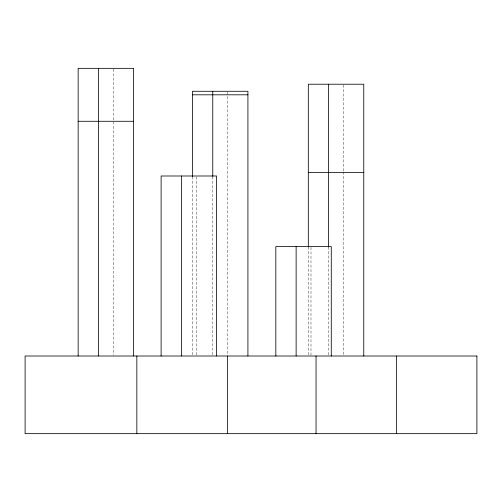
<?xml version="1.0" encoding="UTF-8"?>
<svg xmlns="http://www.w3.org/2000/svg" width="502" height="502" viewBox="0 0 502 502"><rect width="100%" height="100%" fill="white"/><g stroke="black" fill="none" stroke-linecap="round" stroke-linejoin="round"><path stroke-width="0.38" stroke-dasharray="2.51 1.88" d="M343.468 85.007L343.468 171.163M343.468 171.948L343.468 355.228M328.609 246.978L328.609 355.228M310.989 247.367L310.989 355.228M308.316 246.978L308.316 356.006M227.626 92.067L227.626 355.228M212.766 176.654L212.766 355.228M196.276 176.779L196.276 355.228M192.473 176.654L192.473 355.228M113.314 69.125L113.314 355.228"/><path stroke-width="0.75" d="M192.473 94.809L247.919 94.809M78.161 121.283L133.614 121.283M308.316 172.462L363.762 172.462M396.473 356.006L396.473 433.659M363.762 356.006L363.762 84.223L308.316 84.223L308.316 246.978M331.282 356.006L331.282 246.589L275.836 246.589L275.836 356.006M328.609 84.223L328.609 246.978M316.047 356.006L316.047 433.659M296.13 246.589L296.13 356.006M247.919 356.006L247.919 91.282L192.473 91.282L192.473 176.654M227.626 356.006L227.626 433.659M216.569 356.006L216.569 175.995L161.117 175.995L161.117 356.006M212.766 91.282L212.766 176.384M181.417 175.995L181.417 356.006M136.845 356.006L136.845 433.659M133.614 356.006L133.614 68.341L78.161 68.341L78.161 356.006M98.461 68.341L98.461 356.006M476.9 356.006L25.1 356.006L25.1 433.659L476.9 433.659L476.9 356.006"/></g></svg>
